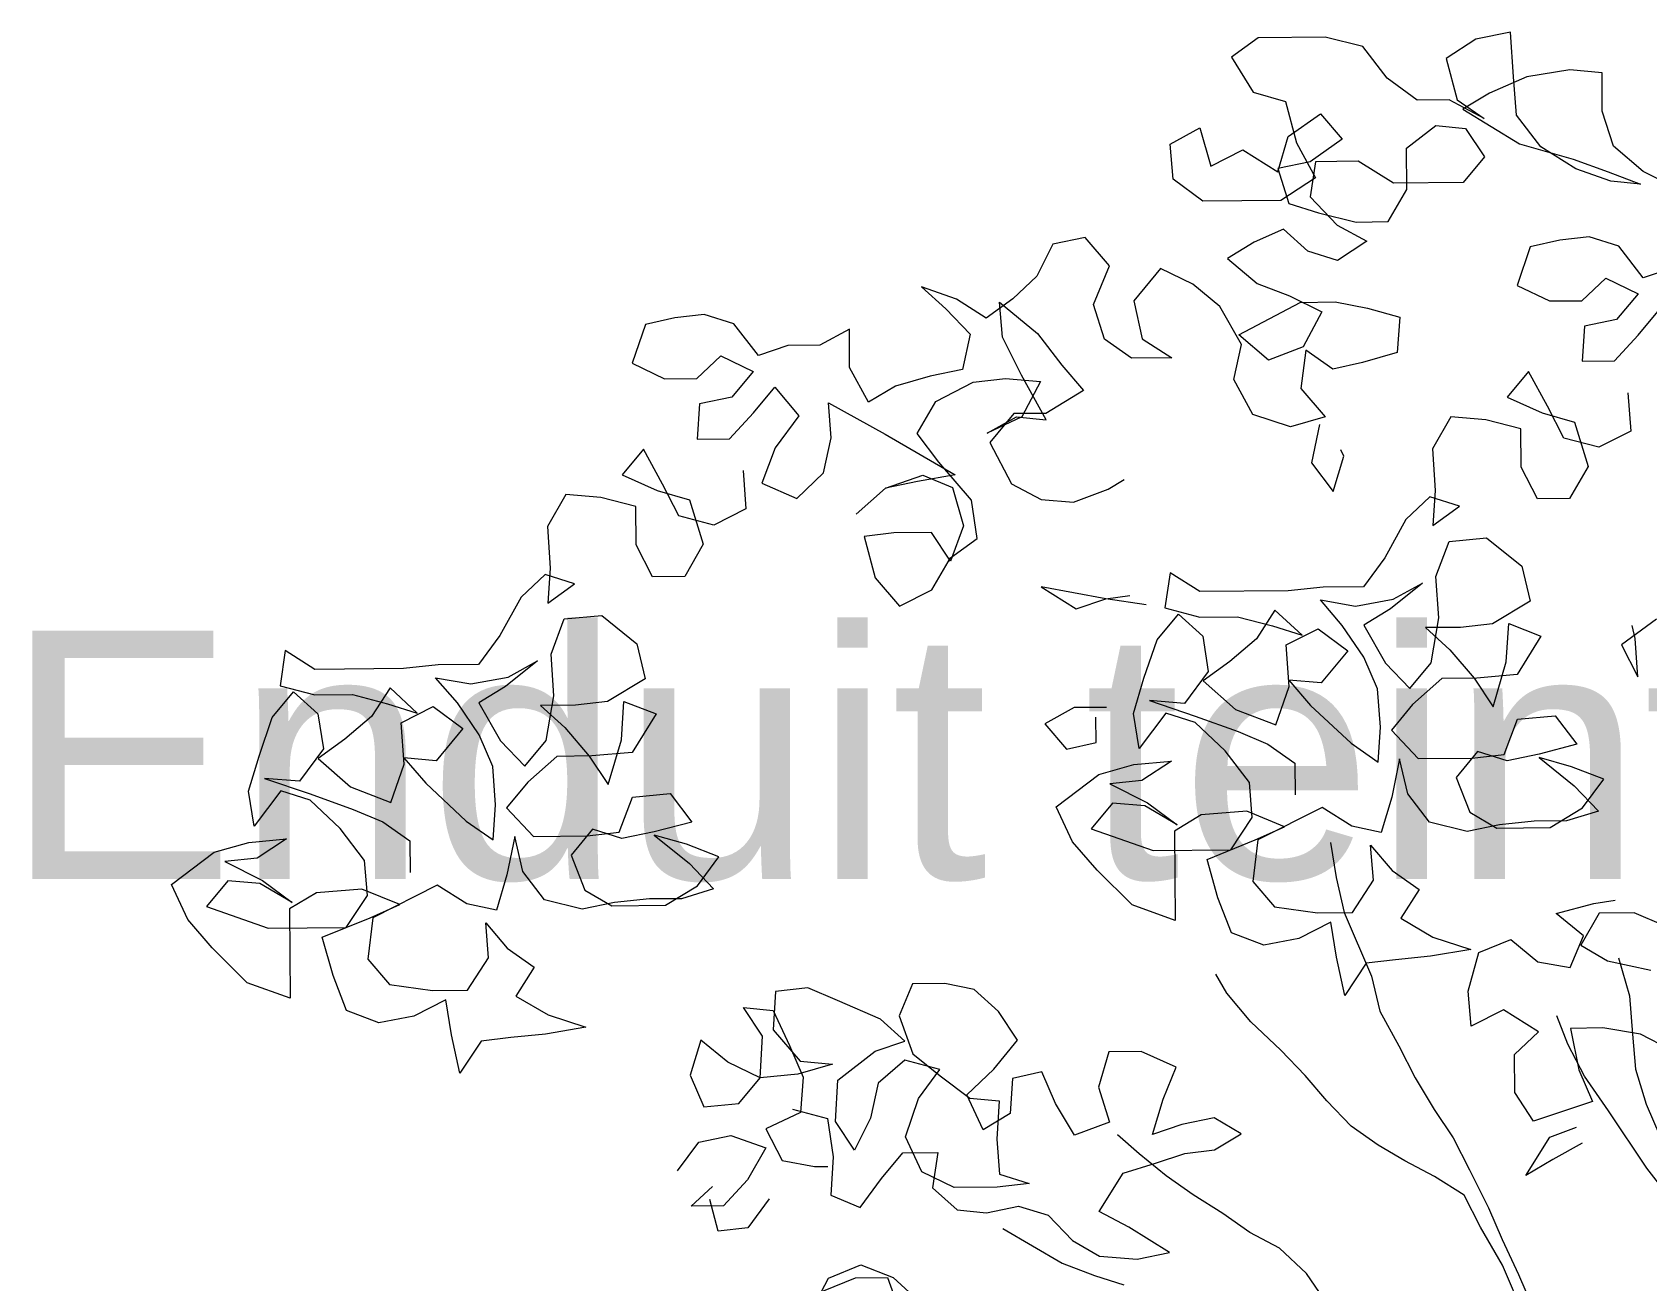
# Model space of a CAD drawing. Header units: millimetres. Extents: x 318905 to 439572, y -5133 to 105868.
# Drawn here: x 387193 to 388331, y 4488 to 5368 of the extents above; entities that cross this region are included whole.
import ezdxf

# ---------------------------------------------------------------- set-up
doc = ezdxf.new("R2010")
doc.units = ezdxf.units.MM
doc.header["$MEASUREMENT"] = 0
doc.layers.add('INTI_Agencement_Stylo_No__102', color=7, linetype='Continuous', lineweight=0, true_color=0xcccccc)
doc.layers.add('INTI_Etiquettes_Stylo_No__1', color=7, linetype='Continuous', lineweight=5)
doc.styles.add('STYLE_GENERE_2', font='Arial')
doc.dimstyles.new('STYLE_GENERE__3', dxfattribs={"dimtxt": 0.18, "dimasz": 182.4, "dimexe": 0.18, "dimexo": 0.0625, "dimgap": 0.09, "dimtad": 0, "dimtih": 1, "dimtoh": 1, "dimdec": 4, "dimzin": 0, "dimdsep": 46, "dimcen": 0.09, "dimadec": 0, "dimazin": 0, "dimtfac": 1, "dimtdec": 4, "dimtmove": 0, "dimatfit": 3, "dimldrblk": 'ARROWHEAD_5', "dimfxl": 0, "dimtolj": 1, "dimtzin": 0, "dimarcsym": 0})

# ---------------------------------------------------------------- blocks, each defined once
blk = doc.blocks.new('arbre6[3]', base_point=(388660.4, -726.1))
at = {"layer": 'INTI_Agencement_Stylo_No__102', "linetype": 'Continuous'}
for p, q in [((388057, 5363.6), (388038.1, 5349.9)), ((388104.2, 5364), (388057, 5363.6)), ((388130.8, 5357.6), (388104.2, 5364)), ((388210.2, 5362.8), (388189.5, 5349.1)), ((388234.7, 5367.6), (388210.2, 5362.8)), ((388236.9, 5336.1), (388234.7, 5367.6)), ((388038.1, 5349.9), (388053.4, 5325.3)), ((388147.9, 5335.2), (388130.8, 5357.6)), ((388189.5, 5349.1), (388197.2, 5320)), ((388168.9, 5319.7), (388147.9, 5335.2)), ((388246.3, 5336.2), (388219.9, 5324.7)), ((388238.9, 5309.1), (388236.9, 5336.1)), ((388276.5, 5341), (388246.3, 5336.2)), ((388299.3, 5339), (388276.5, 5341)), ((388299.4, 5312), (388299.3, 5339)), ((388053.4, 5325.3), (388076.2, 5318.8)), ((388219.9, 5324.7), (388201.1, 5313.3)), ((388076.2, 5318.8), (388083.9, 5289.6)), ((388191.6, 5319.9), (388168.9, 5319.7)), ((388216.2, 5306.7), (388191.6, 5319.9)), ((388197.2, 5320), (388216.2, 5306.7)), ((388201.1, 5313.3), (388241, 5288.9)), ((388078.2, 5294.1), (388100.8, 5310)), ((388100.8, 5310), (388116.1, 5292.2)), ((388161.5, 5285.9), (388182.2, 5301.8)), ((388182.2, 5301.8), (388203.1, 5299.8)), ((388256.1, 5286.8), (388238.9, 5309.1)), ((388307.2, 5287.3), (388299.4, 5312)), ((387995, 5288.8), (388015.8, 5300.2)), ((388015.8, 5300.2), (388023.5, 5273.3)), ((388070.8, 5269.3), (388078.2, 5294.1)), ((388083.9, 5289.6), (388097.4, 5265)), ((388116.1, 5292.2), (388093.5, 5276.2)), ((388203.1, 5299.8), (388216.4, 5279.7)), ((387997.1, 5264.1), (387995, 5288.8)), ((388023.5, 5273.3), (388046.1, 5284.8)), ((388046.1, 5284.8), (388070.8, 5269.3)), ((388161.7, 5256.7), (388161.5, 5285.9)), ((388216.4, 5279.7), (388201.4, 5261.6)), ((388241, 5288.9), (388278.9, 5278.1)), ((388280.8, 5271.3), (388256.1, 5286.8)), ((388278.9, 5278.1), (388303.5, 5269.3)), ((388328.1, 5269.5), (388307.2, 5287.3)), ((388093.5, 5276.2), (388070.8, 5271.5)), ((388070.8, 5271.5), (388078.6, 5246.9)), ((388097.3, 5276.3), (388093.7, 5251.5)), ((388127.5, 5276.6), (388097.3, 5276.3)), ((388152.2, 5261.1), (388127.5, 5276.6)), ((388305.5, 5262.6), (388280.8, 5271.3)), ((388303.5, 5269.3), (388326.3, 5260.5)), ((388354.7, 5256.3), (388328.1, 5269.5)), ((388018, 5248.5), (387997.1, 5264.1)), ((388097.4, 5265), (388072.9, 5249.1)), ((388148.6, 5234.1), (388161.7, 5256.7)), ((388201.4, 5261.6), (388152.2, 5261.1)), ((388326.3, 5260.5), (388305.5, 5262.6)), ((388072.9, 5249.1), (388018, 5248.5)), ((388078.6, 5246.9), (388099.4, 5240.3)), ((388093.7, 5251.5), (388112.7, 5231.5)), ((388099.4, 5240.3), (388126, 5233.8)), ((388126, 5233.8), (388148.6, 5234.1)), ((387935, 5223), (387912.3, 5218.3)), ((387952.1, 5202.9), (387935, 5223)), ((388074.9, 5228.8), (388054.2, 5219.6)), ((388092, 5213.3), (388074.9, 5228.8)), ((388112.7, 5231.5), (388133.6, 5220.4)), ((388290.2, 5223.4), (388269.4, 5221)), ((388311.1, 5216.9), (388290.2, 5223.4)), ((387912.3, 5218.3), (387901.1, 5195.7)), ((388054.2, 5219.6), (388035.3, 5208.2)), ((388112.9, 5206.7), (388092, 5213.3)), ((388133.6, 5220.4), (388112.9, 5206.7)), ((388248.7, 5216.3), (388239.4, 5189.2)), ((388269.4, 5221), (388248.7, 5216.3)), ((388328.3, 5194.6), (388311.1, 5216.9)), ((387941, 5175.8), (387952.1, 5202.9)), ((387988.1, 5201), (387969.3, 5178.3)), ((388010.9, 5190), (387988.1, 5201)), ((388035.3, 5208.2), (388056.3, 5190.4)), ((388349, 5201.5), (388328.3, 5194.6)), ((387844.5, 5179.4), (387819.8, 5188.1)), ((387819.8, 5188.1), (387836.9, 5172.6)), ((387901.1, 5195.7), (387884.2, 5179.8)), ((388029.9, 5174.4), (388010.9, 5190)), ((388056.3, 5190.4), (388079, 5181.7)), ((388239.4, 5189.2), (388262.2, 5178.2)), ((388284.9, 5178.4), (388301.8, 5194.3)), ((388301.8, 5194.3), (388324.6, 5183.3)), ((387865.4, 5166.1), (387844.5, 5179.4)), ((387884.2, 5179.8), (387865.4, 5166.1)), ((387876.8, 5152.7), (387874.7, 5177.4)), ((387874.7, 5177.4), (387901.4, 5155.2)), ((387948.7, 5151.2), (387941, 5175.8)), ((387969.3, 5178.3), (387975.2, 5151.4)), ((388043.3, 5154.3), (388086.6, 5177.2)), ((388079, 5181.7), (388101.8, 5170.6)), ((388086.6, 5177.2), (388111.2, 5177.5)), ((388111.2, 5177.5), (388133.9, 5173.2)), ((388262.2, 5178.2), (388284.9, 5178.4)), ((388324.6, 5183.3), (388309.5, 5165.1)), ((387645.9, 5166.2), (387625.2, 5161.5)), ((387666.7, 5168.6), (387645.9, 5166.2)), ((387687.6, 5162.1), (387666.7, 5168.6)), ((387836.9, 5172.6), (387854.1, 5154.7)), ((388045.2, 5147.6), (388029.9, 5174.4)), ((388101.8, 5170.6), (388088.7, 5145.8)), ((388133.9, 5173.2), (388156.7, 5166.7)), ((388156.7, 5166.7), (388155, 5141.9)), ((388309.5, 5165.1), (388286.9, 5160.4)), ((388324.8, 5154), (388339.8, 5172.2)), ((387625.2, 5161.5), (387615.9, 5134.4)), ((387704.8, 5139.8), (387687.6, 5162.1)), ((387768.9, 5158.4), (387748.2, 5147)), ((387769.1, 5131.4), (387768.9, 5158.4)), ((387854.1, 5154.7), (387848.6, 5129.9)), ((387901.4, 5155.2), (387918.6, 5132.9)), ((388064.2, 5136.5), (388043.3, 5154.3)), ((388286.9, 5160.4), (388285.2, 5135.7)), ((388307.9, 5135.9), (388324.8, 5154)), ((387725.5, 5146.7), (387704.8, 5139.8)), ((387748.2, 5147), (387725.5, 5146.7)), ((387890.2, 5125.9), (387876.8, 5152.7)), ((387967.7, 5137.9), (387948.7, 5151.2)), ((387975.2, 5151.4), (387996.1, 5138.1)), ((388039.7, 5122.8), (388045.2, 5147.6)), ((388088.7, 5145.8), (388064.2, 5136.5)), ((388090.6, 5143.6), (388087, 5116.5)), ((388109.6, 5130.2), (388090.6, 5143.6)), ((388155, 5141.9), (388130.4, 5134.9)), ((387615.9, 5134.4), (387638.7, 5123.4)), ((387661.4, 5123.6), (387678.3, 5139.5)), ((387678.3, 5139.5), (387701.1, 5128.5)), ((387782.5, 5106.8), (387769.1, 5131.4)), ((387918.6, 5132.9), (387933.8, 5115)), ((387996.1, 5138.1), (387967.7, 5137.9)), ((388130.4, 5134.9), (388109.6, 5130.2)), ((388285.2, 5135.7), (388307.9, 5135.9)), ((387638.7, 5123.4), (387661.4, 5123.6)), ((387701.1, 5128.5), (387686, 5110.4)), ((387825.9, 5125.2), (387801.4, 5118.2)), ((387848.6, 5129.9), (387825.9, 5125.2)), ((387829.8, 5107.3), (387856.2, 5121)), ((387856.2, 5121), (387878.9, 5123.5)), ((387878.9, 5123.5), (387903.5, 5121.5)), ((387907.5, 5094.5), (387890.2, 5125.9)), ((387903.5, 5121.5), (387890.4, 5096.6)), ((388053.1, 5098.2), (388039.7, 5122.8)), ((388247.4, 5128.6), (388232.4, 5110.4)), ((388260.8, 5104), (388247.4, 5128.6)), ((387686, 5110.4), (387663.4, 5105.6)), ((387701.3, 5099.3), (387716.3, 5117.4)), ((387716.3, 5117.4), (387733.4, 5097.3)), ((387801.4, 5118.2), (387782.5, 5106.8)), ((387933.8, 5115), (387907.4, 5099)), ((388087, 5116.5), (388104.2, 5096.5)), ((388232.4, 5110.4), (388257, 5099.4)), ((388317.5, 5113.5), (388319.6, 5086.5)), ((387663.4, 5105.6), (387661.7, 5080.9)), ((387684.4, 5081.1), (387701.3, 5099.3)), ((387733.4, 5097.3), (387716.6, 5074.7)), ((387756.2, 5081.8), (387754.2, 5106.5)), ((387754.2, 5106.5), (387794.1, 5084.4)), ((387816.7, 5084.7), (387829.8, 5107.3)), ((387890.4, 5096.6), (387865.9, 5085.1)), ((387865.9, 5085.1), (387886.7, 5096.6)), ((387884.8, 5098.8), (387867.9, 5078.4)), ((387907.4, 5099), (387884.8, 5098.8)), ((387886.7, 5096.6), (387907.5, 5094.5)), ((388079.7, 5089.5), (388053.1, 5098.2)), ((388104.2, 5096.5), (388079.7, 5089.5)), ((388192.7, 5096.5), (388179.7, 5073.9)), ((388217.3, 5094.5), (388192.7, 5096.5)), ((388257, 5099.4), (388279.8, 5092.9)), ((388272.3, 5081.6), (388260.8, 5104)), ((387832, 5064.6), (387816.7, 5084.7)), ((388100.1, 5091.1), (388094.6, 5064.1)), ((388242, 5088), (388217.3, 5094.5)), ((388242.2, 5061), (388242, 5088)), ((388279.8, 5092.9), (388289.5, 5061.5)), ((388319.6, 5086.5), (388296.9, 5075.1)), ((387623.9, 5073.8), (387608.9, 5055.6)), ((387637.3, 5049.2), (387623.9, 5073.8)), ((387661.7, 5080.9), (387684.4, 5081.1)), ((387716.6, 5074.7), (387707.3, 5049.9)), ((387750.7, 5057), (387756.2, 5081.8)), ((387794.1, 5084.4), (387843.4, 5055.7)), ((387867.9, 5078.4), (387883.2, 5049.3)), ((388117.3, 5068.8), (388115.3, 5073.3)), ((388179.7, 5073.9), (388181.7, 5044.7)), ((388296.9, 5075.1), (388272.3, 5081.6)), ((387854.9, 5037.8), (387832, 5064.6)), ((388094.6, 5064.1), (388109.9, 5044)), ((388109.9, 5044), (388117.3, 5068.8)), ((387608.9, 5055.6), (387633.5, 5044.6)), ((387694, 5058.7), (387696, 5031.8)), ((387731.9, 5038.9), (387750.7, 5057)), ((387794.3, 5046.2), (387820.7, 5055.5)), ((387817, 5050.9), (387794.3, 5046.2)), ((387843.4, 5055.7), (387817, 5050.9)), ((387820.7, 5055.5), (387841.6, 5046.7)), ((387951.3, 5045.5), (387962.6, 5052.4)), ((388253.7, 5038.7), (388242.2, 5061)), ((388289.5, 5061.5), (388276.4, 5038.9)), ((387569.2, 5041.8), (387556.2, 5019.2)), ((387593.8, 5039.8), (387569.2, 5041.8)), ((387618.5, 5033.3), (387593.8, 5039.8)), ((387633.5, 5044.6), (387656.3, 5038.1)), ((387648.8, 5026.8), (387637.3, 5049.2)), ((387707.3, 5049.9), (387731.9, 5038.9)), ((387794.3, 5046.2), (387773.6, 5028)), ((387773.6, 5028), (387794.3, 5046.2)), ((387841.6, 5046.7), (387849.4, 5019.8)), ((387883.2, 5049.3), (387904.1, 5038.3)), ((387926.8, 5036.3), (387951.3, 5045.5)), ((388178, 5040.2), (388161.1, 5024.3)), ((388198.8, 5033.6), (388178, 5040.2)), ((388181.7, 5044.7), (388180, 5020)), ((387618.7, 5006.3), (387618.5, 5033.3)), ((387656.3, 5038.1), (387666, 5006.7)), ((387696, 5031.8), (387673.4, 5020.3)), ((387858.9, 5010.9), (387854.9, 5037.8)), ((387904.1, 5038.3), (387926.8, 5036.3)), ((388180, 5020), (388198.8, 5033.6)), ((388276.4, 5038.9), (388253.7, 5038.7)), ((387556.2, 5019.2), (387558.2, 4989.9)), ((387673.4, 5020.3), (387648.8, 5026.8)), ((387849.4, 5019.8), (387840.1, 4994.9)), ((388161.1, 5024.3), (388146.1, 4997.1)), ((387630.2, 4983.9), (387618.7, 5006.3)), ((387666, 5006.7), (387652.9, 4984.1)), ((387800.2, 5014.8), (387779.4, 5012.3)), ((387779.4, 5012.3), (387787.2, 4983.2)), ((387826.7, 5015.1), (387800.2, 5014.8)), ((387840.1, 4994.9), (387826.7, 5015.1)), ((387840.1, 4997.2), (387858.9, 5010.9)), ((388182.2, 4984), (388191.5, 5008.8)), ((388191.5, 5008.8), (388217.9, 5011.3)), ((388217.9, 5011.3), (388242.7, 4991.3)), ((387827, 4974.6), (387840.1, 4997.2)), ((388146.1, 4997.1), (388131.1, 4976.8)), ((387554.5, 4985.4), (387537.6, 4969.5)), ((387575.3, 4978.9), (387554.5, 4985.4)), ((387558.2, 4989.9), (387556.5, 4965.2)), ((387652.9, 4984.1), (387630.2, 4983.9)), ((387787.2, 4983.2), (387804.3, 4963.1)), ((387994.9, 4986.7), (387991.3, 4961.9)), ((388015.8, 4973.4), (387994.9, 4986.7)), ((388184.3, 4954.8), (388182.2, 4984)), ((388242.7, 4991.3), (388248.5, 4966.7)), ((387556.5, 4965.2), (387575.3, 4978.9)), ((387804.3, 4963.1), (387827, 4974.6)), ((387949.6, 4968.2), (387904.1, 4976.8)), ((387904.1, 4976.8), (387928.8, 4961.3)), ((388078.2, 4974), (388015.8, 4973.4)), ((388102.8, 4976.5), (388078.2, 4974)), ((388131.1, 4976.8), (388102.8, 4976.5)), ((388172.7, 4979.4), (388150.2, 4961.2)), ((388152, 4968), (388172.7, 4979.4)), ((387537.6, 4969.5), (387522.6, 4942.4)), ((387928.8, 4961.3), (387949.6, 4968.2)), ((387949.6, 4968.2), (387966.6, 4970.7)), ((387978, 4964), (387949.6, 4968.2)), ((387991.3, 4961.9), (388015.9, 4955.4)), ((388068.8, 4960.4), (388055.7, 4940.1)), ((388087.9, 4942.6), (388068.8, 4960.4)), ((388116.2, 4949.6), (388100.9, 4967.5)), ((388100.9, 4967.5), (388125.6, 4963.2)), ((388125.6, 4963.2), (388152, 4968)), ((388150.2, 4961.2), (388131.3, 4949.8)), ((388248.5, 4966.7), (388222.1, 4950.7)), ((387558.7, 4929.2), (387568, 4954.1)), ((387568, 4954.1), (387594.4, 4956.6)), ((387594.4, 4956.6), (387619.1, 4936.6)), ((387985.7, 4939.4), (388000.8, 4957.5)), ((388000.8, 4957.5), (388017.9, 4941.9)), ((388015.9, 4955.4), (388042.4, 4955.7)), ((388042.4, 4955.7), (388067, 4949.2)), ((388067, 4949.2), (388087.9, 4942.6)), ((388131.5, 4927.3), (388116.2, 4949.6)), ((388131.3, 4949.8), (388146.6, 4923)), ((388199.4, 4948.2), (388174.9, 4948)), ((388178.8, 4923.3), (388184.3, 4954.8)), ((388222.1, 4950.7), (388199.4, 4948.2)), ((388231.8, 4923.8), (388233.5, 4950.8)), ((388233.5, 4950.8), (388256.2, 4942)), ((388337.5, 4954), (388313, 4935.8)), ((388322.5, 4940.4), (388320.5, 4949.4)), ((387522.6, 4942.4), (387507.6, 4922)), ((387976.5, 4912.3), (387985.7, 4939.4)), ((388017.9, 4941.9), (388021.8, 4917.2)), ((388055.7, 4940.1), (388036.9, 4924.1)), ((388076.6, 4935.8), (388099.2, 4947.2)), ((388099.2, 4947.2), (388120.1, 4931.7)), ((388174.9, 4948), (388192, 4932.4)), ((388256.2, 4942), (388239.4, 4914.9)), ((388324.5, 4913.4), (388322.5, 4940.4)), ((387371.4, 4931.9), (387367.8, 4907.1)), ((387392.3, 4918.6), (387371.4, 4931.9)), ((387560.8, 4900), (387558.7, 4929.2)), ((387619.1, 4936.6), (387625, 4911.9)), ((388078.7, 4906.5), (388076.6, 4935.8)), ((388120.1, 4931.7), (388101.3, 4909)), ((388141.1, 4904.9), (388131.5, 4927.3)), ((388192, 4932.4), (388209.1, 4912.3)), ((388313, 4935.8), (388324.5, 4913.4)), ((387454.7, 4919.2), (387392.3, 4918.6)), ((387479.3, 4921.7), (387454.7, 4919.2)), ((387507.6, 4922), (387479.3, 4921.7)), ((387549.2, 4924.6), (387526.7, 4906.4)), ((387528.5, 4913.2), (387549.2, 4924.6)), ((388021.8, 4917.2), (388005, 4894.6)), ((388036.9, 4924.1), (388018.1, 4910.5)), ((388146.6, 4923), (388163.8, 4905.1)), ((388163.8, 4905.1), (388178.8, 4923.3)), ((388239.4, 4914.9), (388211, 4912.3)), ((388222.5, 4892.2), (388231.8, 4923.8)), ((387362.2, 4884.6), (387377.2, 4902.7)), ((387367.8, 4907.1), (387392.4, 4900.6)), ((387377.2, 4902.7), (387394.4, 4887.2)), ((387445.3, 4905.6), (387432.2, 4885.3)), ((387464.4, 4887.8), (387445.3, 4905.6)), ((387492.7, 4894.9), (387477.4, 4912.7)), ((387477.4, 4912.7), (387502.1, 4908.4)), ((387502.1, 4908.4), (387528.5, 4913.2)), ((387526.7, 4906.4), (387507.8, 4895)), ((387625, 4911.9), (387598.6, 4895.9)), ((387969.1, 4887.5), (387976.5, 4912.3)), ((388018.1, 4910.5), (388040.9, 4890.4)), ((388069.4, 4879.5), (388078.7, 4906.5)), ((388101.3, 4909), (388078.6, 4911)), ((388078.6, 4911), (388093.9, 4893.2)), ((388143.2, 4877.9), (388141.1, 4904.9)), ((388186.4, 4912.1), (388165.8, 4893.9)), ((388211, 4912.3), (388186.4, 4912.1)), ((388209.1, 4912.3), (388222.5, 4892.2)), ((387392.4, 4900.6), (387418.9, 4900.9)), ((387418.9, 4900.9), (387443.5, 4894.4)), ((387443.5, 4894.4), (387464.4, 4887.8)), ((387453.1, 4881), (387475.7, 4892.4)), ((387475.7, 4892.4), (387496.6, 4876.9)), ((387508, 4872.5), (387492.7, 4894.9)), ((387507.8, 4895), (387523.1, 4868.2)), ((387575.9, 4893.4), (387551.3, 4893.2)), ((387551.3, 4893.2), (387568.5, 4877.6)), ((387555.3, 4868.5), (387560.8, 4900)), ((387598.6, 4895.9), (387575.9, 4893.4)), ((387608.3, 4869), (387610, 4896)), ((387610, 4896), (387632.7, 4887.2)), ((387927.4, 4891.6), (387906.7, 4880.1)), ((387950.1, 4891.8), (387927.4, 4891.6)), ((388005, 4894.6), (387980.4, 4896.6)), ((387980.4, 4896.6), (388012.6, 4885.7)), ((388093.9, 4893.2), (388122.4, 4866.5)), ((388165.8, 4893.9), (388150.8, 4875.8)), ((387353, 4857.5), (387362.2, 4884.6)), ((387394.4, 4887.2), (387398.3, 4862.5)), ((387432.2, 4885.3), (387413.4, 4869.4)), ((387455.2, 4851.8), (387453.1, 4881)), ((387632.7, 4887.2), (387615.9, 4860.1)), ((387906.7, 4880.1), (387922, 4862.3)), ((387942.7, 4867), (387942.6, 4885)), ((387973, 4862.8), (387969.1, 4887.5)), ((387991.8, 4887.7), (387973, 4862.8)), ((388012.6, 4881.2), (387991.8, 4887.7)), ((388012.6, 4885.7), (388042.9, 4874.7)), ((388033.6, 4861.1), (388012.6, 4881.2)), ((388040.9, 4890.4), (388069.4, 4879.5)), ((388230.3, 4858.6), (388239.6, 4883.4)), ((388239.6, 4883.4), (388266.1, 4885.9)), ((388266.1, 4885.9), (388281.4, 4865.8)), ((387413.4, 4869.4), (387394.6, 4855.7)), ((387496.6, 4876.9), (387477.8, 4854.2)), ((387517.6, 4850.1), (387508, 4872.5)), ((387540.3, 4850.4), (387555.3, 4868.5)), ((387568.5, 4877.6), (387585.6, 4857.5)), ((387599, 4837.4), (387608.3, 4869)), ((388042.9, 4874.7), (388063.8, 4865.9)), ((388141.5, 4853.2), (388143.2, 4877.9)), ((388150.8, 4875.8), (388169.8, 4855.7)), ((387345.6, 4832.7), (387353, 4857.5)), ((387398.3, 4862.5), (387381.5, 4839.8)), ((387523.1, 4868.2), (387540.3, 4850.4)), ((387562.9, 4857.3), (387542.3, 4839.1)), ((387587.5, 4857.6), (387562.9, 4857.3)), ((387585.6, 4857.5), (387599, 4837.4)), ((387615.9, 4860.1), (387587.5, 4857.6)), ((387922, 4862.3), (387942.7, 4867)), ((388050.8, 4838.8), (388033.6, 4861.1)), ((388063.8, 4865.9), (388082.8, 4852.6)), ((388122.4, 4866.5), (388141.5, 4853.2)), ((388211.4, 4860.6), (388196.4, 4842.5)), ((388207.6, 4856.1), (388230.3, 4858.6)), ((388232.3, 4854.1), (388211.4, 4860.6)), ((388254.9, 4858.8), (388232.3, 4854.1)), ((388281.4, 4865.8), (388254.9, 4858.8)), ((387394.6, 4855.7), (387417.4, 4835.7)), ((387445.9, 4824.7), (387455.2, 4851.8)), ((387477.8, 4854.2), (387455.1, 4856.3)), ((387455.1, 4856.3), (387470.4, 4838.4)), ((387519.7, 4823.2), (387517.6, 4850.1)), ((387944.8, 4844.5), (387969.3, 4851.5)), ((387969.3, 4851.5), (387995.8, 4854)), ((387995.8, 4854), (387975.1, 4840.3)), ((388082.8, 4852.6), (388083, 4830.1)), ((388156.6, 4855.6), (388151.1, 4828.6)), ((388162.4, 4830.9), (388156.6, 4855.6)), ((388169.8, 4855.7), (388207.6, 4856.1)), ((388277.7, 4850), (388254.9, 4856.6)), ((388254.9, 4856.6), (388279.7, 4836.6)), ((388300.4, 4841.3), (388277.7, 4850)), ((387381.5, 4839.8), (387356.9, 4841.8)), ((387356.9, 4841.8), (387389.1, 4830.9)), ((387417.4, 4835.7), (387445.9, 4824.7)), ((387470.4, 4838.4), (387498.9, 4811.7)), ((387542.3, 4839.1), (387527.3, 4821)), ((387914.7, 4821.7), (387944.8, 4844.5)), ((387975.1, 4840.3), (387952.4, 4837.9)), ((387952.4, 4837.9), (387979, 4824.6)), ((388052.8, 4814.1), (388050.8, 4838.8)), ((388196.4, 4842.5), (388206, 4817.9)), ((388279.7, 4836.6), (388296.8, 4818.7)), ((388285.4, 4820.9), (388300.4, 4841.3)), ((387349.5, 4808), (387345.6, 4832.7)), ((387368.3, 4832.9), (387349.5, 4808)), ((387389.1, 4826.4), (387368.3, 4832.9)), ((387389.1, 4830.9), (387419.4, 4819.9)), ((387410.1, 4806.4), (387389.1, 4826.4)), ((387518, 4798.4), (387519.7, 4823.2)), ((387606.8, 4803.8), (387616.1, 4828.6)), ((387616.1, 4828.6), (387642.6, 4831.1)), ((387642.6, 4831.1), (387657.9, 4811)), ((387954.4, 4824.4), (387939.4, 4806.3)), ((387977.1, 4822.4), (387954.4, 4824.4)), ((387979, 4824.6), (387999.9, 4809.1)), ((388151.1, 4828.6), (388143.7, 4803.7)), ((388177.7, 4810.8), (388162.4, 4830.9)), ((387419.4, 4819.9), (387440.3, 4811.2)), ((387498.9, 4811.7), (387518, 4798.4)), ((387527.3, 4821), (387546.3, 4800.9)), ((387926.2, 4797.1), (387914.7, 4821.7)), ((387999.9, 4809.1), (387977.1, 4822.4)), ((388016.9, 4816), (387998, 4804.6)), ((388049, 4818.6), (388016.9, 4816)), ((388037.8, 4791.5), (388052.8, 4814.1)), ((388075.6, 4807.6), (388049, 4818.6)), ((388102, 4821.3), (388056.7, 4798.4)), ((388122.9, 4808), (388102, 4821.3)), ((388206, 4817.9), (388225, 4806.8)), ((388274.2, 4811.8), (388251.5, 4811.5)), ((388262.8, 4807.2), (388285.4, 4820.9)), ((388296.8, 4818.7), (388274.2, 4811.8)), ((387427.3, 4784), (387410.1, 4806.4)), ((387440.3, 4811.2), (387459.3, 4797.8)), ((387533.1, 4800.8), (387527.6, 4773.8)), ((387538.9, 4776.1), (387533.1, 4800.8)), ((387546.3, 4800.9), (387584.1, 4801.3)), ((387587.9, 4805.9), (387572.9, 4787.7)), ((387584.1, 4801.3), (387606.8, 4803.8)), ((387608.7, 4799.3), (387587.9, 4805.9)), ((387631.4, 4804), (387608.7, 4799.3)), ((387657.9, 4811), (387631.4, 4804)), ((387654.2, 4795.3), (387631.4, 4801.8)), ((387631.4, 4801.8), (387656.2, 4781.8)), ((387939.4, 4806.3), (387983, 4790.9)), ((387998, 4804.6), (387998.5, 4741.6)), ((388054.8, 4798.4), (388075.6, 4807.6)), ((388143.7, 4803.7), (388122.9, 4808)), ((388204.2, 4804.3), (388177.7, 4810.8)), ((388226.9, 4809.1), (388204.2, 4804.3)), ((388225, 4806.8), (388262.8, 4807.2)), ((388251.5, 4811.5), (388226.9, 4809.1)), ((387291.2, 4767), (387321.3, 4789.8)), ((387321.3, 4789.8), (387345.8, 4796.7)), ((387345.8, 4796.7), (387372.3, 4799.2)), ((387372.3, 4799.2), (387351.6, 4785.6)), ((387459.3, 4797.8), (387459.5, 4775.4)), ((387676.9, 4786.5), (387654.2, 4795.3)), ((387943.4, 4777.1), (387926.2, 4797.1)), ((387983, 4790.9), (388037.8, 4791.5)), ((388020.9, 4784.6), (388054.8, 4798.4)), ((388056.7, 4798.4), (388053.1, 4769.1)), ((388107.8, 4796.7), (388111.8, 4772)), ((388138.2, 4770), (388136.2, 4794.7)), ((388136.2, 4794.7), (388151.4, 4776.8)), ((387351.6, 4785.6), (387328.9, 4783.1)), ((387328.9, 4783.1), (387355.5, 4769.9)), ((387429.3, 4759.3), (387427.3, 4784)), ((387572.9, 4787.7), (387582.5, 4763.1)), ((387656.2, 4781.8), (387673.3, 4764)), ((387661.9, 4766.1), (387676.9, 4786.5)), ((388028.6, 4757.7), (388020.9, 4784.6)), ((387302.7, 4742.4), (387291.2, 4767)), ((387330.9, 4769.6), (387315.9, 4751.5)), ((387353.6, 4767.6), (387330.9, 4769.6)), ((387376.4, 4754.3), (387353.6, 4767.6)), ((387355.5, 4769.9), (387376.4, 4754.3)), ((387478.4, 4766.6), (387433.2, 4743.6)), ((387499.4, 4753.3), (387478.4, 4766.6)), ((387527.6, 4773.8), (387520.2, 4749)), ((387554.2, 4756.1), (387538.9, 4776.1)), ((387639.3, 4752.4), (387661.9, 4766.1)), ((387968.1, 4752.6), (387943.4, 4777.1)), ((388053.1, 4769.1), (388068.4, 4751.3)), ((388111.8, 4772), (388117.6, 4747.3)), ((388123.3, 4747.3), (388138.2, 4770)), ((388151.4, 4776.8), (388170.5, 4763.5)), ((387393.4, 4761.2), (387374.5, 4749.8)), ((387425.5, 4763.8), (387393.4, 4761.2)), ((387414.3, 4736.7), (387429.3, 4759.3)), ((387452.1, 4752.8), (387425.5, 4763.8)), ((387580.7, 4749.6), (387554.2, 4756.1)), ((387582.5, 4763.1), (387601.5, 4752)), ((387628, 4756.8), (387603.4, 4754.3)), ((387650.7, 4757), (387628, 4756.8)), ((387673.3, 4764), (387650.7, 4757)), ((388038.2, 4733), (388028.6, 4757.7)), ((388170.5, 4763.5), (388157.4, 4743.2)), ((388293.5, 4753.5), (388308.6, 4755.9)), ((387315.9, 4751.5), (387359.5, 4736.2)), ((387374.5, 4749.8), (387375, 4686.8)), ((387397.4, 4729.8), (387431.3, 4743.6)), ((387433.2, 4743.6), (387429.6, 4714.4)), ((387431.3, 4743.6), (387452.1, 4752.8)), ((387520.2, 4749), (387499.4, 4753.3)), ((387603.4, 4754.3), (387580.7, 4749.6)), ((387601.5, 4752), (387639.3, 4752.4)), ((387998.5, 4741.6), (387968.1, 4752.6)), ((388068.4, 4751.3), (388098.7, 4747.1)), ((388098.7, 4747.1), (388123.3, 4747.3)), ((388117.6, 4747.3), (388136.8, 4702.5)), ((388267, 4746.5), (388293.5, 4753.5)), ((388286.1, 4730.9), (388267, 4746.5)), ((388297.3, 4746.8), (388284.2, 4724.2)), ((388321.9, 4747), (388297.3, 4746.8)), ((388342.8, 4738.2), (388321.9, 4747)), ((387319.9, 4722.3), (387302.7, 4742.4)), ((387359.5, 4736.2), (387414.3, 4736.7)), ((387514.7, 4715.2), (387512.7, 4739.9)), ((387512.7, 4739.9), (387527.9, 4722.1)), ((388061, 4724.2), (388038.2, 4733)), ((388108.2, 4740.4), (388085.6, 4729)), ((388112.1, 4715.7), (388108.2, 4740.4)), ((388157.4, 4743.2), (388180.1, 4729.9)), ((387344.6, 4697.8), (387319.9, 4722.3)), ((387405.1, 4702.9), (387397.4, 4729.8)), ((387527.9, 4722.1), (387546.9, 4708.8)), ((388085.6, 4729), (388061, 4724.2)), ((388206.7, 4721.2), (388178.3, 4716.4)), ((388180.1, 4729.9), (388206.7, 4721.2)), ((388212.4, 4719), (388235, 4728.2)), ((388235, 4728.2), (388254, 4712.6)), ((388276.8, 4708.4), (388286.1, 4730.9)), ((388284.2, 4724.2), (388303.2, 4713.1)), ((387429.6, 4714.4), (387444.9, 4696.5)), ((387499.8, 4692.6), (387514.7, 4715.2)), ((388118, 4688.8), (388112.1, 4715.7)), ((388133, 4711.5), (388118, 4688.8)), ((388153.8, 4713.9), (388133, 4711.5)), ((388178.3, 4716.4), (388153.8, 4713.9)), ((388205, 4691.9), (388212.4, 4719)), ((388254, 4712.6), (388276.8, 4708.4)), ((388303.2, 4713.1), (388333.5, 4706.7)), ((388310.8, 4715.4), (388318.5, 4688.5)), ((387414.7, 4678.2), (387405.1, 4702.9)), ((387546.9, 4708.8), (387533.8, 4688.4)), ((388034.8, 4690.3), (388027.1, 4703.7)), ((388136.8, 4702.5), (388142.7, 4677.8)), ((387375, 4686.8), (387344.6, 4697.8)), ((387444.9, 4696.5), (387475.2, 4692.3)), ((387475.2, 4692.3), (387499.8, 4692.6)), ((387533.8, 4688.4), (387556.6, 4675.1)), ((387716.9, 4691.6), (387715.2, 4664.6)), ((387739.6, 4694.1), (387716.9, 4691.6)), ((387760.5, 4685.3), (387739.6, 4694.1)), ((387813.4, 4697.1), (387804.1, 4674.5)), ((387836.1, 4697.3), (387813.4, 4697.1)), ((387856.9, 4693), (387836.1, 4697.3)), ((387874.1, 4677.4), (387856.9, 4693)), ((388051.9, 4670.2), (388034.8, 4690.3)), ((388207.1, 4667.2), (388205, 4691.9)), ((388318.5, 4688.5), (388320.6, 4661.6)), ((387437.5, 4669.5), (387414.7, 4678.2)), ((387484.7, 4685.7), (387462.1, 4674.2)), ((387488.6, 4661), (387484.7, 4685.7)), ((387556.6, 4675.1), (387583.2, 4666.4)), ((387707.7, 4660.1), (387694.3, 4680.2)), ((387694.3, 4680.2), (387715.2, 4678.1)), ((387715.2, 4678.1), (387726.7, 4653.5)), ((387790.9, 4672.1), (387760.5, 4685.3)), ((387887.4, 4657.3), (387874.1, 4677.4)), ((388142.7, 4677.8), (388156.1, 4653.2)), ((388229.7, 4678.7), (388207.1, 4667.2)), ((388254.4, 4663.2), (388229.7, 4678.7)), ((387462.1, 4674.2), (387437.5, 4669.5)), ((387583.2, 4666.4), (387554.8, 4661.6)), ((387715.2, 4664.6), (387734.3, 4642.4)), ((387808, 4656.6), (387790.9, 4672.1)), ((387804.1, 4674.5), (387813.7, 4647.6)), ((388072.9, 4650.2), (388051.9, 4670.2)), ((388275.2, 4654.4), (388267.5, 4674.5)), ((388299.8, 4665.9), (388277.1, 4665.6)), ((388277.1, 4665.6), (388282.9, 4636.5)), ((388326.3, 4661.6), (388299.8, 4665.9)), ((387494.5, 4634), (387488.6, 4661)), ((387509.5, 4656.7), (387494.5, 4634)), ((387530.3, 4659.1), (387509.5, 4656.7)), ((387554.8, 4661.6), (387530.3, 4659.1)), ((387664.2, 4657.4), (387656.8, 4632.6)), ((387683.2, 4641.9), (387664.2, 4657.4)), ((387706, 4630.8), (387707.7, 4660.1)), ((387726.7, 4653.5), (387736.3, 4631.1)), ((387787.2, 4649.6), (387808, 4656.6)), ((387870.6, 4636.9), (387887.4, 4657.3)), ((388156.1, 4653.2), (388167.6, 4630.8)), ((388237.5, 4647.3), (388254.4, 4663.2)), ((388286.8, 4632), (388275.2, 4654.4)), ((388320.6, 4661.6), (388322.7, 4636.9)), ((388347.2, 4650.6), (388326.3, 4661.6)), ((387706, 4630.8), (387683.2, 4641.9)), ((387734.3, 4642.4), (387757, 4640.3)), ((387760.9, 4629.1), (387787.2, 4649.6)), ((387808.1, 4643.1), (387789.3, 4627.1)), ((387832.7, 4636.6), (387808.1, 4643.1)), ((387813.7, 4647.6), (387832.8, 4632.1)), ((387951.8, 4649), (387944.4, 4624.2)), ((387974.5, 4649.2), (387951.8, 4649)), ((387999.2, 4638.2), (387974.5, 4649.2)), ((388090, 4632.3), (388072.9, 4650.2)), ((388237.7, 4620.3), (388237.5, 4647.3)), ((387656.8, 4632.6), (387666.4, 4610.2)), ((387691, 4612.7), (387706, 4630.8)), ((387732.5, 4633.3), (387706, 4630.8)), ((387757, 4640.3), (387732.5, 4633.3)), ((387736.3, 4631.1), (387734.6, 4606.4)), ((387817.7, 4616.2), (387832.7, 4636.6)), ((387832.8, 4632.1), (387853.7, 4616.5)), ((387851.8, 4618.8), (387870.6, 4636.9)), ((387883.8, 4630.3), (387882.1, 4605.6)), ((387904.6, 4635), (387883.8, 4630.3)), ((387914.2, 4612.6), (387904.6, 4635)), ((387989.9, 4615.6), (387999.2, 4638.2)), ((388105.3, 4614.5), (388090, 4632.3)), ((388167.6, 4630.8), (388181, 4608.5)), ((388282.9, 4636.5), (388292.6, 4614.1)), ((388303.9, 4607.4), (388286.8, 4632)), ((388322.7, 4636.9), (388330.4, 4612.2)), ((387759.2, 4599.9), (387760.9, 4629.1)), ((387789.3, 4627.1), (387783.8, 4602.4)), ((387863.3, 4594.1), (387851.8, 4618.8)), ((387944.4, 4624.2), (387952.2, 4599.5)), ((388251, 4600.2), (388237.7, 4620.3)), ((387666.4, 4610.2), (387691, 4612.7)), ((387728.9, 4608.6), (387753.5, 4602.1)), ((387808.5, 4589.1), (387817.7, 4616.2)), ((387853.7, 4616.5), (387874.5, 4614.5)), ((387874.5, 4614.5), (387872.8, 4587.5)), ((387927.6, 4590.3), (387914.2, 4612.6)), ((387982.5, 4590.8), (387989.9, 4615.6)), ((388122.4, 4596.7), (388105.3, 4614.5)), ((388181, 4608.5), (388194.4, 4588.4)), ((388292.6, 4614.1), (388251, 4600.2)), ((388330.7, 4567.2), (388303.9, 4607.4)), ((388330.4, 4612.2), (388340, 4589.8)), ((387734.6, 4606.4), (387710.1, 4594.9)), ((387753.5, 4602.1), (387757.5, 4575.1)), ((387772.6, 4579.8), (387759.2, 4599.9)), ((387783.8, 4602.4), (387772.6, 4579.8)), ((387882.1, 4605.6), (387863.3, 4594.1)), ((387952.2, 4599.5), (387927.6, 4590.3)), ((388003.2, 4597.8), (387982.5, 4590.8)), ((388025.9, 4602.5), (388003.2, 4597.8)), ((388044.9, 4591.4), (388025.9, 4602.5)), ((388141.4, 4583.4), (388122.4, 4596.7)), ((388262.5, 4589), (388281.3, 4596)), ((387647.8, 4565.1), (387662.8, 4585.4)), ((387662.8, 4585.4), (387685.5, 4590.2)), ((387685.5, 4590.2), (387710.1, 4581.4)), ((387710.1, 4594.9), (387721.6, 4572.5)), ((387820, 4564.5), (387808.5, 4589.1)), ((387872.8, 4587.5), (387874.8, 4562.8)), ((387973.1, 4577.2), (387957.9, 4590.6)), ((388026.1, 4580), (388044.9, 4591.4)), ((388194.4, 4588.4), (388205.9, 4566)), ((388245.6, 4561.9), (388262.5, 4589)), ((388285.2, 4584.8), (388264.5, 4573.3)), ((387710.1, 4581.4), (387697.1, 4558.8)), ((387757.5, 4575.1), (387755.8, 4548.1)), ((387791.6, 4559.7), (387806.6, 4577.8)), ((387806.6, 4577.8), (387831.2, 4578.1)), ((387831.2, 4578.1), (387827.6, 4553.3)), ((387992.1, 4561.7), (387973.1, 4577.2)), ((387984.5, 4570.6), (388005.3, 4577.5)), ((388005.3, 4577.5), (388026.1, 4580)), ((388160.4, 4572.3), (388141.4, 4583.4)), ((388264.5, 4573.3), (388245.6, 4561.9)), ((387721.6, 4572.5), (387744.3, 4568.2)), ((387744.3, 4568.2), (387753.7, 4568.3)), ((387842.8, 4553.5), (387820, 4564.5)), ((387874.8, 4562.8), (387895.7, 4556.2)), ((387945, 4536.5), (387961.9, 4563.6)), ((387961.9, 4563.6), (387984.5, 4570.6)), ((388011.1, 4548.4), (387992.1, 4561.7)), ((388181.3, 4561.3), (388160.4, 4572.3)), ((388205.9, 4566), (388219.3, 4539.2)), ((388347.9, 4544.9), (388330.7, 4567.2)), ((387657.5, 4540.4), (387672.5, 4554.1)), ((387697.1, 4558.8), (387680.2, 4540.6)), ((387776.6, 4539.3), (387791.6, 4559.7)), ((387827.6, 4553.3), (387844.8, 4537.7)), ((387873, 4553.8), (387842.8, 4553.5)), ((387895.7, 4556.2), (387873, 4553.8)), ((388202.2, 4548), (388181.3, 4561.3)), ((387680.2, 4540.6), (387657.5, 4540.4)), ((387676.5, 4522.6), (387670.7, 4545)), ((387712.3, 4545.4), (387697.3, 4525.1)), ((387755.8, 4548.1), (387776.6, 4539.3)), ((387865.6, 4535.7), (387888.2, 4540.4)), ((387888.2, 4540.4), (387909.1, 4533.9)), ((388032, 4535.1), (388011.1, 4548.4)), ((388213.7, 4525.6), (388202.2, 4548)), ((388219.3, 4539.2), (388228.9, 4516.8)), ((387844.8, 4537.7), (387865.6, 4535.7)), ((387909.1, 4533.9), (387926.2, 4516.1)), ((387965.9, 4525.4), (387945, 4536.5)), ((388051.1, 4521.8), (388032, 4535.1)), ((387697.3, 4525.1), (387676.5, 4522.6)), ((387877, 4524.6), (387918.8, 4500.2)), ((387926.2, 4516.1), (387945.2, 4505)), ((387994.4, 4507.7), (387965.9, 4525.4)), ((388071.9, 4510.7), (388051.1, 4521.8)), ((388229, 4498.8), (388213.7, 4525.6)), ((388228.9, 4516.8), (388240.4, 4492.1)), ((387945.2, 4505), (387971.7, 4503)), ((387971.7, 4503), (387994.4, 4507.7)), ((388091, 4492.9), (388071.9, 4510.7)), ((387754.3, 4489.6), (387776.9, 4498.9)), ((387776.9, 4498.9), (387799.7, 4490.1)), ((387918.8, 4500.2), (387941.6, 4491.5)), ((388257.9, 4431.6), (388229, 4498.8)), ((387741.2, 4464.8), (387754.3, 4489.6)), ((387750.6, 4480.6), (387773.2, 4489.8)), ((387773.2, 4489.8), (387795.9, 4490)), ((387795.9, 4490), (387805.5, 4463.2)), ((387799.7, 4490.1), (387816.8, 4474.5)), ((387941.6, 4491.5), (387962.4, 4484.9)), ((388106.3, 4470.6), (388091, 4492.9)), ((388240.4, 4492.1), (388250, 4469.8))]:
    blk.add_line(p, q, dxfattribs=at)
blk = doc.blocks.new('ARROWHEAD_5')
at = {"linetype": 'Continuous', "lineweight": 0}
blk.add_hatch(color=0, dxfattribs=at).paths.add_polyline_path([(-1, 0.2679), (0, 0), (-1, -0.2679)])
at = {"color": 0, "linetype": 'Continuous', "lineweight": 0}
blk.add_line((0, 0), (-1, 0), dxfattribs=at)

msp = doc.modelspace()

# ---------------------------------------------------------------- block references
at = {"layer": 'INTI_Agencement_Stylo_No__102', "linetype": 'Continuous'}
msp.add_blockref('arbre6[3]', (388660.431, -726.071), dxfattribs=at)

# ---------------------------------------------------------------- texts
at = {"layer": 'INTI_Etiquettes_Stylo_No__1', "linetype": 'Continuous', "insert": (389184.498, 4768.45), "char_height": 175, "attachment_point": 9, "rotation": 0.000389, "style": 'STYLE_GENERE_2'}
msp.add_mtext('\\A1;{\\pqr;\\fArial|b0|i0|c0|p34;Enduit teinte sable}', dxfattribs=at)

# ---------------------------------------------------------------- leaders
at = {"layer": 'INTI_Etiquettes_Stylo_No__1', "linetype": 'Continuous', "annotation_type": 0, "has_hookline": 1, "hookline_direction": 1, "text_width": 1983.97, "horizontal_direction": (1, 7e-06, 0)}
msp.add_leader([(392633.025, 4711.285), (389184.588, 4768.45)], dimstyle='STYLE_GENERE__3', dxfattribs=at)

doc.saveas('drawing.dxf')
